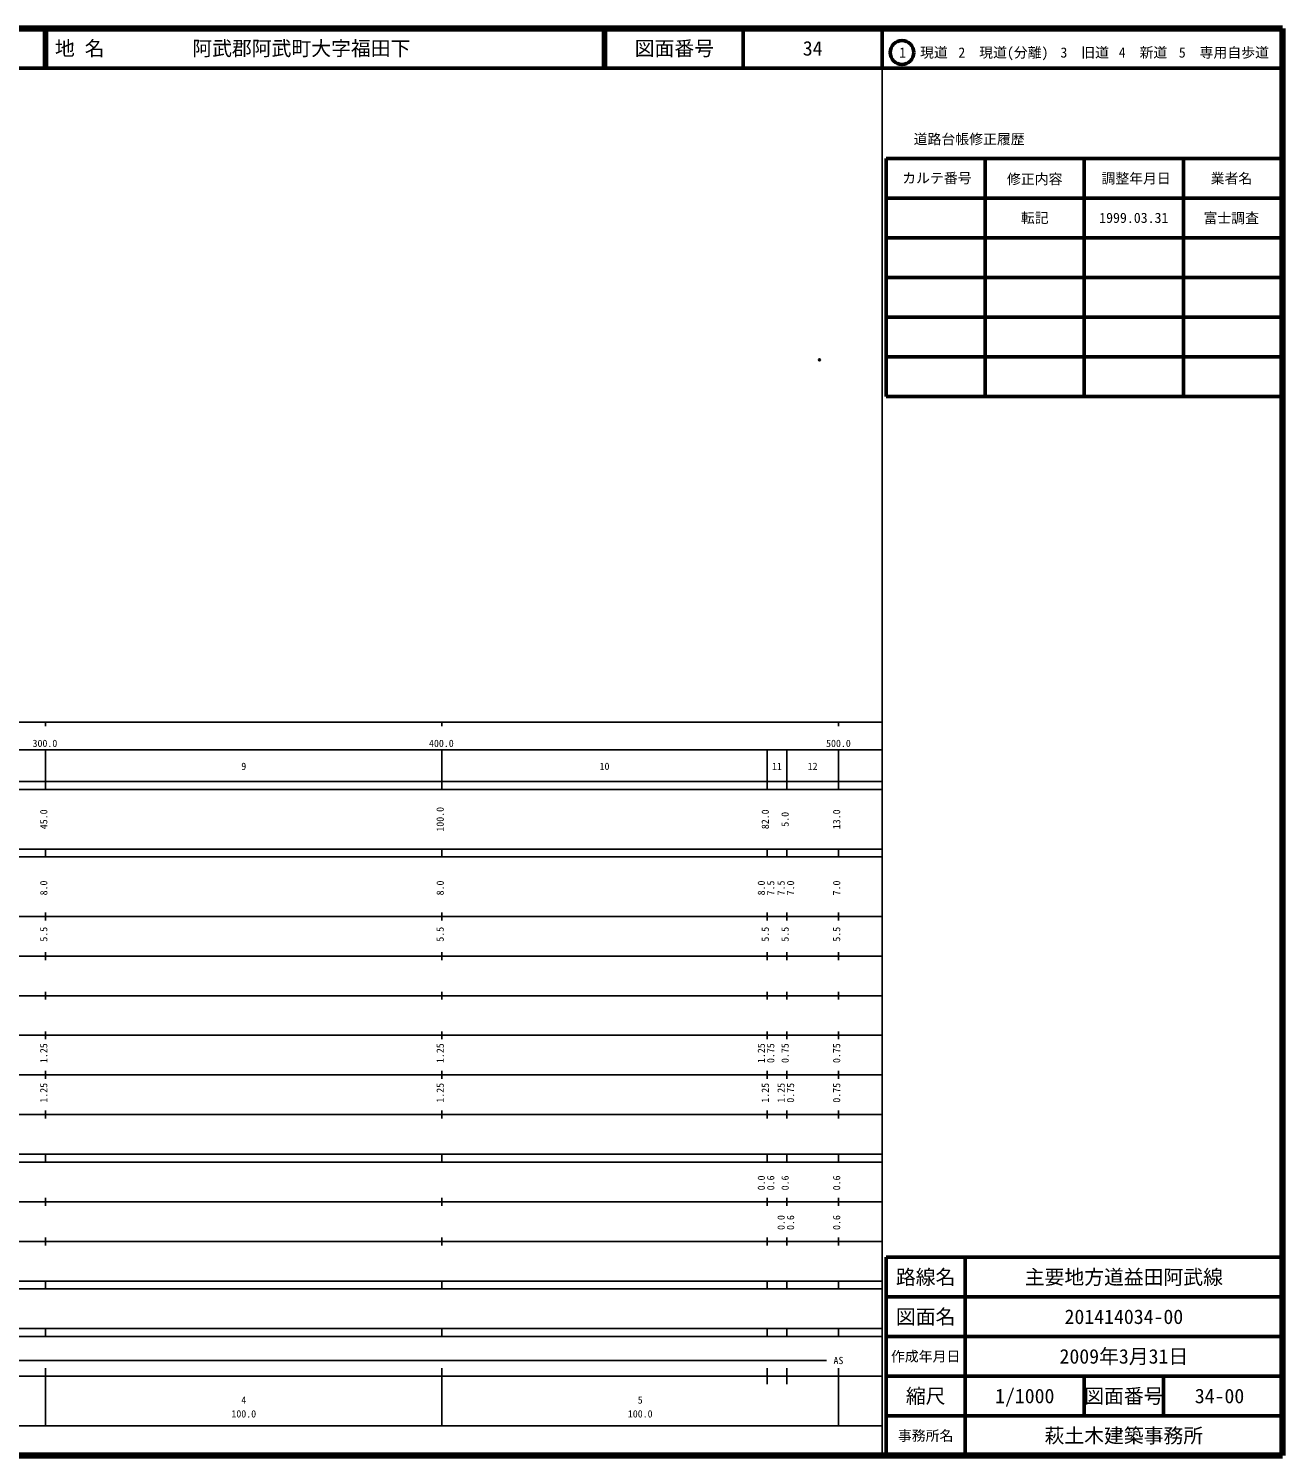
# Model space of a CAD drawing. Units: millimetres on the paper. Extents: x 40 to 680, y 20 to 380.
# Drawn here: x 363.7 to 680, y 20 to 380 of the extents above; entities that cross this region are included whole.
import ezdxf
from ezdxf.enums import TextEntityAlignment as Align

# ---------------------------------------------------------------- set-up
doc = ezdxf.new("R2010")
doc.units = ezdxf.units.MM
doc.header["$PDMODE"] = 32
doc.header["$PDSIZE"] = 0.5
doc.layers.add('M-OTRS', color=6, linetype='Continuous')
doc.layers.add('M-TTL-TXT', color=7, linetype='Continuous')
for name, color, linetype, lineweight in [('M-TTL', 2, 'Continuous', 140), ('M-TTL-BAND', 7, 'Continuous', 25), ('M-TTL-FRAM', 2, 'Continuous', 50), ('M-TTL-LINE', 7, 'Continuous', 50)]:
    doc.layers.add(name, color=color, linetype=linetype, lineweight=lineweight)
doc.styles.add('ＭＳ ゴシック', font='')
doc.styles.get('ＭＳ ゴシック').set_extended_font_data('MS Gothic')

msp = doc.modelspace()

# ---------------------------------------------------------------- linework, layer by layer
at = {"layer": 'M-OTRS'}
msp.add_point((563.212, 296.417), dxfattribs=at)
at = {"layer": 'M-TTL'}
for p, q in [((680, 380), (40, 380)), ((680, 20), (680, 380)), ((40, 20), (680, 20))]:
    msp.add_line(p, q, dxfattribs=at)
at = {"layer": 'M-TTL-BAND'}
for p, q in [((579, 20), (579, 370)), ((40, 205), (579, 205)), ((368, 205), (368, 204)), ((468, 205), (468, 204)), ((568, 205), (568, 204)), ((68, 198), (579, 198)), ((368, 188), (368, 198)), ((468, 188), (468, 198)), ((550, 188), (550, 198)), ((555, 188), (555, 198)), ((568, 188), (568, 198)), ((40, 190), (579, 190)), ((40, 188), (579, 188)), ((40, 173), (579, 173)), ((368, 171), (368, 173)), ((468, 171), (468, 173)), ((550, 171), (550, 173)), ((555, 171), (555, 173)), ((568, 171), (568, 173)), ((40, 171), (579, 171)), ((40, 156), (579, 156)), ((368, 155), (368, 157)), ((468, 155), (468, 157)), ((550, 155), (550, 157)), ((555, 155), (555, 157)), ((568, 155), (568, 157)), ((46, 146), (579, 146)), ((368, 145), (368, 147)), ((468, 145), (468, 147)), ((550, 145), (550, 147)), ((555, 145), (555, 147)), ((568, 145), (568, 147)), ((368, 135), (368, 137)), ((468, 135), (468, 137)), ((550, 135), (550, 137)), ((555, 135), (555, 137)), ((568, 135), (568, 137)), ((52, 136), (579, 136)), ((46, 126), (579, 126)), ((368, 125), (368, 127)), ((468, 125), (468, 127)), ((550, 125), (550, 127)), ((555, 125), (555, 127)), ((568, 125), (568, 127)), ((52, 116), (579, 116)), ((368, 115), (368, 117)), ((468, 115), (468, 117)), ((550, 115), (550, 117)), ((555, 115), (555, 117)), ((568, 115), (568, 117)), ((46, 106), (579, 106)), ((368, 105), (368, 107)), ((468, 105), (468, 107)), ((550, 105), (550, 107)), ((555, 105), (555, 107)), ((568, 105), (568, 107)), ((40, 96), (579, 96)), ((40, 94), (579, 94)), ((368, 94), (368, 96)), ((468, 94), (468, 96)), ((550, 94), (550, 96)), ((555, 94), (555, 96)), ((568, 94), (568, 96)), ((49, 84), (579, 84)), ((368, 83), (368, 85)), ((468, 83), (468, 85)), ((550, 83), (550, 85)), ((555, 83), (555, 85)), ((568, 83), (568, 85)), ((40, 74), (579, 74)), ((368, 73), (368, 75)), ((468, 73), (468, 75)), ((550, 73), (550, 75)), ((555, 73), (555, 75)), ((568, 73), (568, 75)), ((40, 64), (579, 64)), ((40, 62), (579, 62)), ((368, 62), (368, 64)), ((468, 62), (468, 64)), ((550, 62), (550, 64)), ((555, 62), (555, 64)), ((568, 62), (568, 64)), ((40, 52), (579, 52)), ((368, 50), (368, 52)), ((468, 50), (468, 52)), ((550, 50), (550, 52)), ((555, 50), (555, 52)), ((568, 50), (568, 52)), ((40, 50), (579, 50)), ((71, 44), (565, 44)), ((40, 40), (579, 40)), ((368, 27.5), (368, 42)), ((468, 27.5), (468, 42)), ((550, 38), (550, 42)), ((555, 38), (555, 42)), ((568, 27.5), (568, 42)), ((68, 27.5), (579, 27.5))]:
    msp.add_line(p, q, dxfattribs=at)
at = {"layer": 'M-TTL-FRAM'}
for p, q in [((580, 347.197), (580, 287.197)), ((580, 347.197), (680, 347.197)), ((580, 287.197), (680, 287.197)), ((680, 70), (580, 70)), ((580, 70), (580, 20))]:
    msp.add_line(p, q, dxfattribs=at)
at = {"layer": 'M-TTL-LINE'}
for p, q in [((367.75, 380), (367.75, 370)), ((368.25, 380), (368.25, 370)), ((508.747, 380), (508.747, 370)), ((509.247, 380), (509.247, 370)), ((543.997, 380), (543.997, 370)), ((579, 380), (579, 370)), ((40, 370), (680, 370)), ((605, 347.197), (605, 287.197)), ((630, 347.197), (630, 287.197)), ((655, 347.197), (655, 287.197)), ((580, 337.197), (680, 337.197)), ((580, 327.197), (680, 327.197)), ((580, 317.197), (680, 317.197)), ((580, 307.197), (680, 307.197)), ((580, 297.197), (680, 297.197)), ((600, 70), (600, 20)), ((680, 60), (580, 60)), ((680, 50), (580, 50)), ((680, 40), (580, 40)), ((630, 40), (630, 30)), ((650, 40), (650, 30)), ((680, 30), (580, 30))]:
    msp.add_line(p, q, dxfattribs=at)
msp.add_circle((584.031, 373.958), 3, dxfattribs=at)

# ---------------------------------------------------------------- texts
at = {"layer": 'M-TTL-BAND', "style": 'ＭＳ ゴシック'}
for s, p in [('300.0', (367.844, 198.195)), ('400.0', (467.844, 198.195)), ('500.0', (568, 198.195)), ('9', (418, 192.405)), ('10', (509, 192.405)), ('11', (552.5, 192.405)), ('12', (561.5, 192.405)), ('AS', (568, 42.5)), ('4', (418, 32.523)), ('5', (518, 32.523)), ('100.0', (418, 29.033)), ('100.0', (518, 29.033))]:
    msp.add_text(s, height=1.833, dxfattribs=at).set_placement(p, align=Align.BOTTOM_CENTER)
for s, p in [('45.0', (369, 180.5)), ('100.0', (469, 180.5)), ('82.0', (551, 180.5)), ('5.0', (556, 180.5)), ('13.0', (569, 180.5)), ('8.0', (369, 163.174)), ('8.0', (469, 163.174)), ('8.0', (550, 163.174)), ('7.5', (552.37, 163.174)), ('7.5', (555, 163.174)), ('7.0', (557.37, 163.174)), ('7.0', (569, 163.174)), ('5.5', (369, 151.5)), ('5.5', (469, 151.5)), ('5.5', (551, 151.5)), ('5.5', (556, 151.5)), ('5.5', (569, 151.5)), ('1.25', (369, 121.5)), ('1.25', (469, 121.5)), ('1.25', (550, 121.5)), ('0.75', (552.37, 121.5)), ('0.75', (556, 121.5)), ('0.75', (569, 121.5)), ('1.25', (369, 111.5)), ('1.25', (469, 111.5)), ('1.25', (551, 111.5)), ('1.25', (555, 111.5)), ('0.75', (557.37, 111.5)), ('0.75', (569, 111.5)), ('0.0', (550, 88.764)), ('0.6', (552.37, 88.764)), ('0.6', (556, 88.764)), ('0.6', (569, 88.764)), ('0.0', (555, 78.764)), ('0.6', (557.37, 78.764)), ('0.6', (569, 78.764))]:
    msp.add_text(s, height=1.833, rotation=90, dxfattribs=at).set_placement(p, align=Align.BOTTOM_CENTER)
at = {"layer": 'M-TTL-TXT', "style": 'ＭＳ ゴシック'}
for s, p in [('地 名', (370.38, 375)), ('阿武郡阿武町大字福田下', (405.024, 375))]:
    msp.add_text(s, height=3.666, dxfattribs=at).set_placement(p, align=Align.MIDDLE_LEFT)
for s, height, p in [('図面番号', 3.666, (526.622, 375)), ('34', 3.666, (561.497, 375)), ('1\u3000現道', 2.566, (589.448, 373.958)), ('2\u3000現道(分離)', 2.566, (609.619, 373.958)), ('3\u3000旧道', 2.566, (630.121, 373.958)), ('4\u3000新道', 2.566, (644.824, 373.958)), ('5\u3000専用自歩道', 2.566, (665.228, 373.958)), ('道路台帳修正履歴', 2.566, (600.968, 352.113)), ('カルテ番号', 2.566, (592.839, 342.277)), ('修正内容', 2.566, (617.509, 342.023)), ('調整年月日', 2.566, (643.089, 342.197)), ('業者名', 2.566, (667.134, 342.197)), ('転記', 2.566, (617.5, 332.245)), ('1999.03.31', 2.566, (642.5, 332.245)), ('富士調査', 2.566, (667.077, 332.189)), ('路線名', 3.666, (590, 65)), ('路線名', 3.666, (590, 65)), ('主要地方道益田阿武線', 3.666, (640, 65)), ('図面名', 3.666, (590, 55)), ('図面名', 3.666, (590, 55)), ('201414034-00', 3.666, (640, 55)), ('2009年3月31日', 3.666, (640, 45)), ('作成年月日', 2.566, (590, 45)), ('作成年月日', 2.566, (590, 45)), ('縮尺', 3.666, (590, 35)), ('縮尺', 3.666, (590, 35)), ('1/1000', 3.666, (615, 35)), ('図面番号', 3.666, (640, 35)), ('図面番号', 3.666, (640, 35)), ('34-00', 3.666, (664.125, 35)), ('事務所名', 2.566, (590, 25)), ('事務所名', 2.566, (590, 25)), ('萩土木建築事務所', 3.666, (640, 25))]:
    msp.add_text(s, height=height, dxfattribs=at).set_placement(p, align=Align.MIDDLE_CENTER)

doc.saveas('drawing.dxf')
